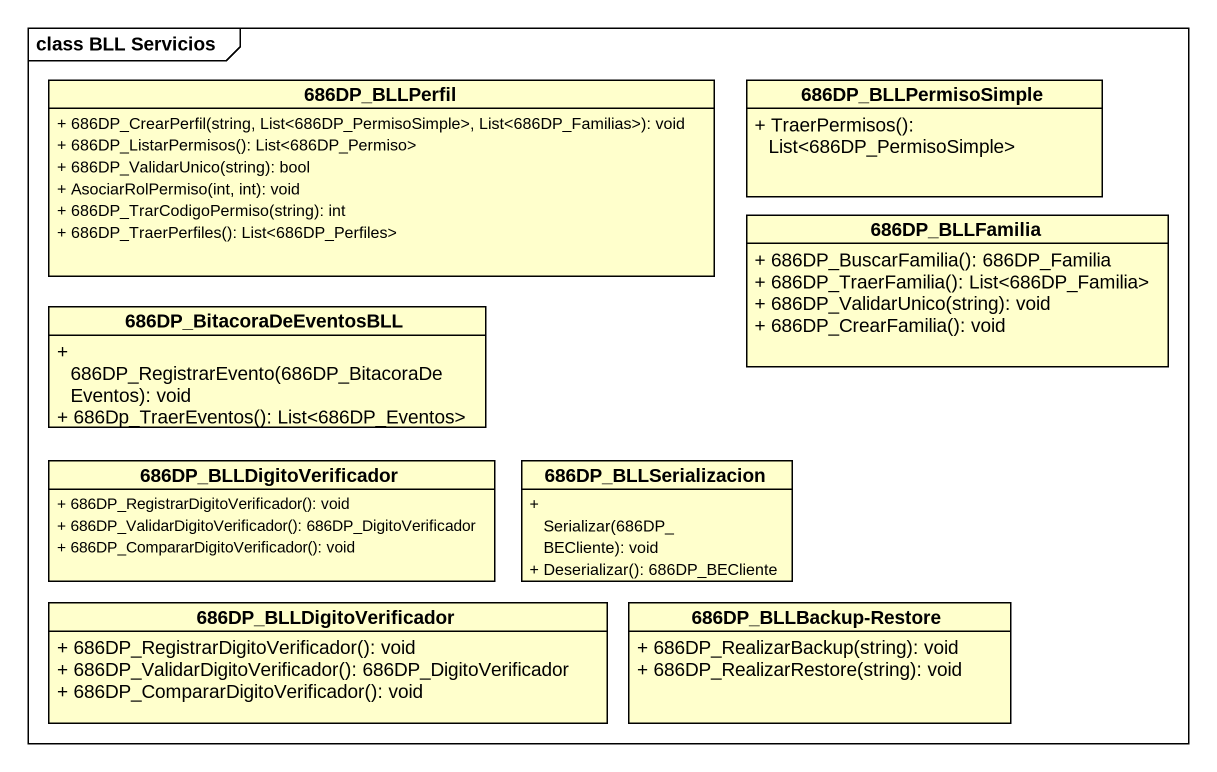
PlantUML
@startuml
mainframe class BLL Servicios
hide circle
hide empty members
skinparam classAttributeIconSize 0
class "686DP_BLLPerfil" as c686DP_BLLPerfil {
  + 686DP_CrearPerfil(string, List<686DP_PermisoSimple>, List<686DP_Familias>): void
  + 686DP_ListarPermisos(): List<686DP_Permiso>
  + 686DP_ValidarUnico(string): bool
  + AsociarRolPermiso(int, int): void
  + 686DP_TrarCodigoPermiso(string): int
  + 686DP_TraerPerfiles(): List<686DP_Perfiles>
}
class "686DP_BLLPermisoSimple" as c686DP_BLLPermisoSimple {
  + TraerPermisos(): List<686DP_PermisoSimple>
}
class "686DP_BLLFamilia" as c686DP_BLLFamilia {
  + 686DP_BuscarFamilia(): 686DP_Familia
  + 686DP_TraerFamilia(): List<686DP_Familia>
  + 686DP_ValidarUnico(string): void
  + 686DP_CrearFamilia(): void
}
class "686DP_BitacoraDeEventosBLL" as c686DP_BitacoraDeEventosBLL {
  + 686DP_RegistrarEvento(686DP_BitacoraDeEventos): void
  + 686Dp_TraerEventos(): List<686DP_Eventos>
}
class "686DP_BLLDigitoVerificador" as c686DP_BLLDigitoVerificador {
  + 686DP_RegistrarDigitoVerificador(): void
  + 686DP_ValidarDigitoVerificador(): 686DP_DigitoVerificador
  + 686DP_CompararDigitoVerificador(): void
}
class "686DP_BLLSerializacion" as c686DP_BLLSerializacion {
  + Serializar(686DP_BECliente): void
  + Deserializar(): 686DP_BECliente
}
class "686DP_BLLDigitoVerificador" as c686DP_BLLDigitoVerificador_2 {
  + 686DP_RegistrarDigitoVerificador(): void
  + 686DP_ValidarDigitoVerificador(): 686DP_DigitoVerificador
  + 686DP_CompararDigitoVerificador(): void
}
class "686DP_BLLBackup-Restore" as c686DP_BLLBackup_Restore {
  + 686DP_RealizarBackup(string): void
  + 686DP_RealizarRestore(string): void
}
@enduml
